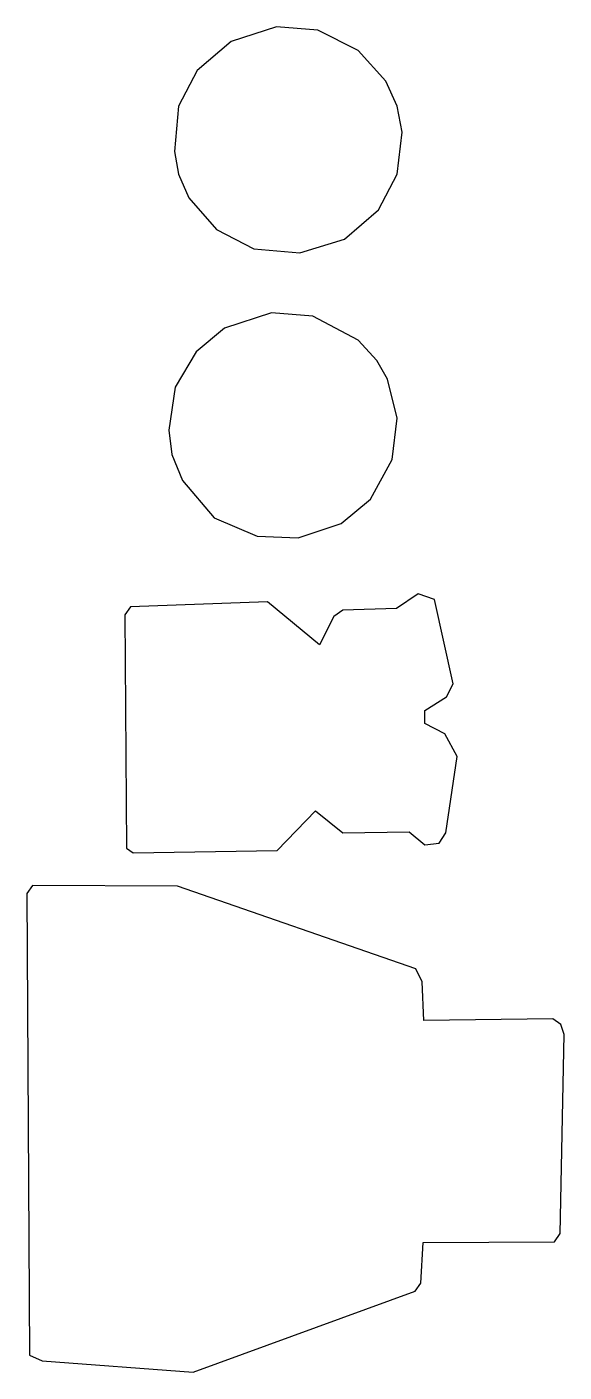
# Model space of a CAD drawing. Header units: metres. Extents: x -1.98 to 1.98, y -4.97 to 4.97.
import ezdxf

# ---------------------------------------------------------------- set-up
doc = ezdxf.new("R2010")
doc.units = ezdxf.units.M

msp = doc.modelspace()

# ---------------------------------------------------------------- linework, layer by layer
for points in [[(-0.8944, 4.0471), (-0.8645, 3.8796), (-0.7867, 3.7061), (-0.5833, 3.4728), (-0.3081, 3.3292), (0.0329, 3.2993), (0.3619, 3.401), (0.6132, 3.6164), (0.7508, 3.8796), (0.7867, 4.1907), (0.7508, 4.3821), (0.667, 4.5676), (0.4636, 4.7949), (0.1645, 4.9445), (-0.1406, 4.9684), (-0.4756, 4.8607), (-0.7269, 4.6453), (-0.8645, 4.3821), (-0.8944, 4.0471)], [(-0.9362, 1.9891), (-0.9123, 1.8097), (-0.8345, 1.6182), (-0.6012, 1.343), (-0.2842, 1.2055), (0.0209, 1.1935), (0.338, 1.3012), (0.5534, 1.4806), (0.7149, 1.7738), (0.7508, 2.0789), (0.679, 2.366), (0.6012, 2.5036), (0.4636, 2.6532), (0.1286, 2.8327), (-0.1765, 2.8566), (-0.5235, 2.7429), (-0.7328, 2.5694), (-0.8884, 2.3062), (-0.9362, 1.9891)], [(-1.2473, -1.0978), (-1.1995, -1.1337), (-0.1346, -1.1157), (0.1466, -0.8226), (0.35, -0.9841), (0.8405, -0.9781), (0.9542, -1.0738), (1.0619, -1.0619), (1.1097, -0.9841), (1.1935, -0.4218), (1.1038, -0.2543), (0.9542, -0.1765), (0.9542, -0.0808), (1.1157, 0.0209), (1.1636, 0.1167), (1.026, 0.7388), (0.9063, 0.7807), (0.7448, 0.673), (0.35, 0.6611), (0.2842, 0.6132), (0.1765, 0.4038), (-0.2064, 0.7209), (-1.2174, 0.685), (-1.2593, 0.6252), (-1.2473, -1.0978)], [(-1.9652, -4.8428), (-1.8695, -4.8846), (-0.7568, -4.9684), (0.8824, -4.3701), (0.9243, -4.3103), (0.9422, -4.0112), (1.9114, -4.0052), (1.9533, -3.9454), (1.9832, -2.4737), (1.9592, -2.4019), (1.8994, -2.3601), (0.9482, -2.372), (0.9362, -2.0849), (0.8884, -1.9891), (-0.8704, -1.3789), (-1.9413, -1.373), (-1.9832, -1.4328), (-1.9652, -4.8428)]]:
    msp.add_lwpolyline(points)

doc.saveas('drawing.dxf')
